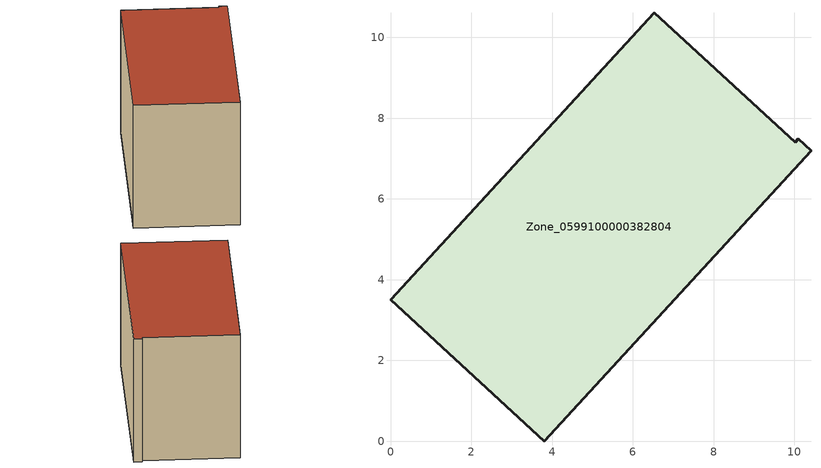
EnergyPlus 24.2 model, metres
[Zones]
Zone_0599100000382804
 floor ground (C_G): 3.81,0 0,3.5 6.53,10.61 10.02,7.4 10.1,7.48 10.41,7.2 z0
 wall outside (C_F): 10.1,7.48 10.02,7.4 6.53,10.61 0,3.5 3.81,0 10.41,7.2 10.1,7.48 z0:6.76
 roof outside (C_R): 3.81,0 10.41,7.2 10.1,7.48 10.02,7.4 6.53,10.61 0,3.5 z6.76
[BUILDING]
Pand.0599100000382804: North Axis=0; Terrain=City; Loads Convergence Tolerance Value=0.04; Temperature Convergence Tolerance Value=0.4; Solar Distribution=FullExterior; Maximum Number of Warmup Days=25; Minimum Number of Warmup Days=1
[Site:Location]
Rotterdam.The.Hague.AP_ZH_NLD Design_Conditions: Latitude=51.96; Longitude=4.45; Time Zone=1; Elevation=-4.5
[SITE:GROUNDTEMPERATURE:BUILDINGSURFACE]
18, 18, 18, 18, 18, 18, 18, 18, 18, 18, 18, 18
[MATERIAL] Thermal Absorptance=0.9; Solar Absorptance=0.7; Visible Absorptance=0.7
Name | Roughness | Thickness | Conductivity | Density | Specific Heat
G.TI.1992-2005 | MediumSmooth | 0.15 | 0.06 | 540 | 1210
F.TI.1992-2005 | Rough | 0.3 | 0.12 | 1920 | 840
R.TI.1992-2005 | MediumRough | 0.2 | 0.08 | 1500 | 1000
[CONSTRUCTION]
C_G: G.TI.1992-2005
C_F: F.TI.1992-2005
C_R: R.TI.1992-2005
[ZONE]
Zone_0599100000382804: Type=1; Multiplier=1; Ceiling Height=Autocalculate; Volume=Autocalculate; Floor Area=autocalculate; Part of Total Floor Area=Yes
[ZONEINFILTRATION:DESIGNFLOWRATE]
Infil_Zone_0599100000382804: Zone or ZoneList or Space or SpaceList=Zone_0599100000382804; Schedule=AlwaysOn; Design Flow Rate Calculation Method=Flow/Area; Flow Rate per Floor Area=0.0015; Constant Term Coefficient=1; Temperature Term Coefficient=0; Velocity Term Coefficient=0; Velocity Squared Term Coefficient=0
[HVACTEMPLATE:ZONE:IDEALLOADSAIRSYSTEM]
Zone_0599100000382804: Maximum Heating Supply Air Temperature=50; Minimum Cooling Supply Air Temperature=13; Maximum Heating Supply Air Humidity Ratio=0.0156; Minimum Cooling Supply Air Humidity Ratio=0.0077; Heating Limit=NoLimit; Cooling Limit=NoLimit; Dehumidification Control Type=ConstantSensibleHeatRatio; Cooling Sensible Heat Ratio=0.7; Dehumidification Setpoint=60; Humidification Control Type=None; Humidification Setpoint=30; Outdoor Air Method=None; Outdoor Air Flow Rate per Person=0.00944; Outdoor Air Flow Rate per Zone Floor Area=0; Outdoor Air Flow Rate per Zone=0; Demand Controlled Ventilation Type=None; Outdoor Air Economizer Type=NoEconomizer; Heat Recovery Type=None; Sensible Heat Recovery Effectiveness=0.7; Latent Heat Recovery Effectiveness=0.65
[ZONECONTROL:THERMOSTAT]
ThermostatControl_Zone_0599100000382804: Zone or ZoneList=Zone_0599100000382804; Control Type Schedule=DualSetpointControlType; Control 1=Thermostat_Zone_0599100000382804; Temperature Difference Between Cutout And Setpoint=0
[THERMOSTATSETPOINT:DUALSETPOINT]
Thermostat_Zone_0599100000382804: Heating Setpoint Temperature Schedule=HeatingSetpoint_Zone_0599100000382804; Cooling Setpoint Temperature Schedule=CoolingSetpoint_Zone_0599100000382804
[SCHEDULE:COMPACT]
HeatingSetpoint_Zone_0599100000382804: Through: 12/31, For: AllDays, Until: 24:00, 21
CoolingSetpoint_Zone_0599100000382804: Through: 12/31, For: AllDays, Until: 24:00, 24
DualSetpointControlType: Through: 12/31, For: AllDays, Until: 24:00, 4
AlwaysOn: Through: 12/31, For: AllDays, Until: 24:00, 1
